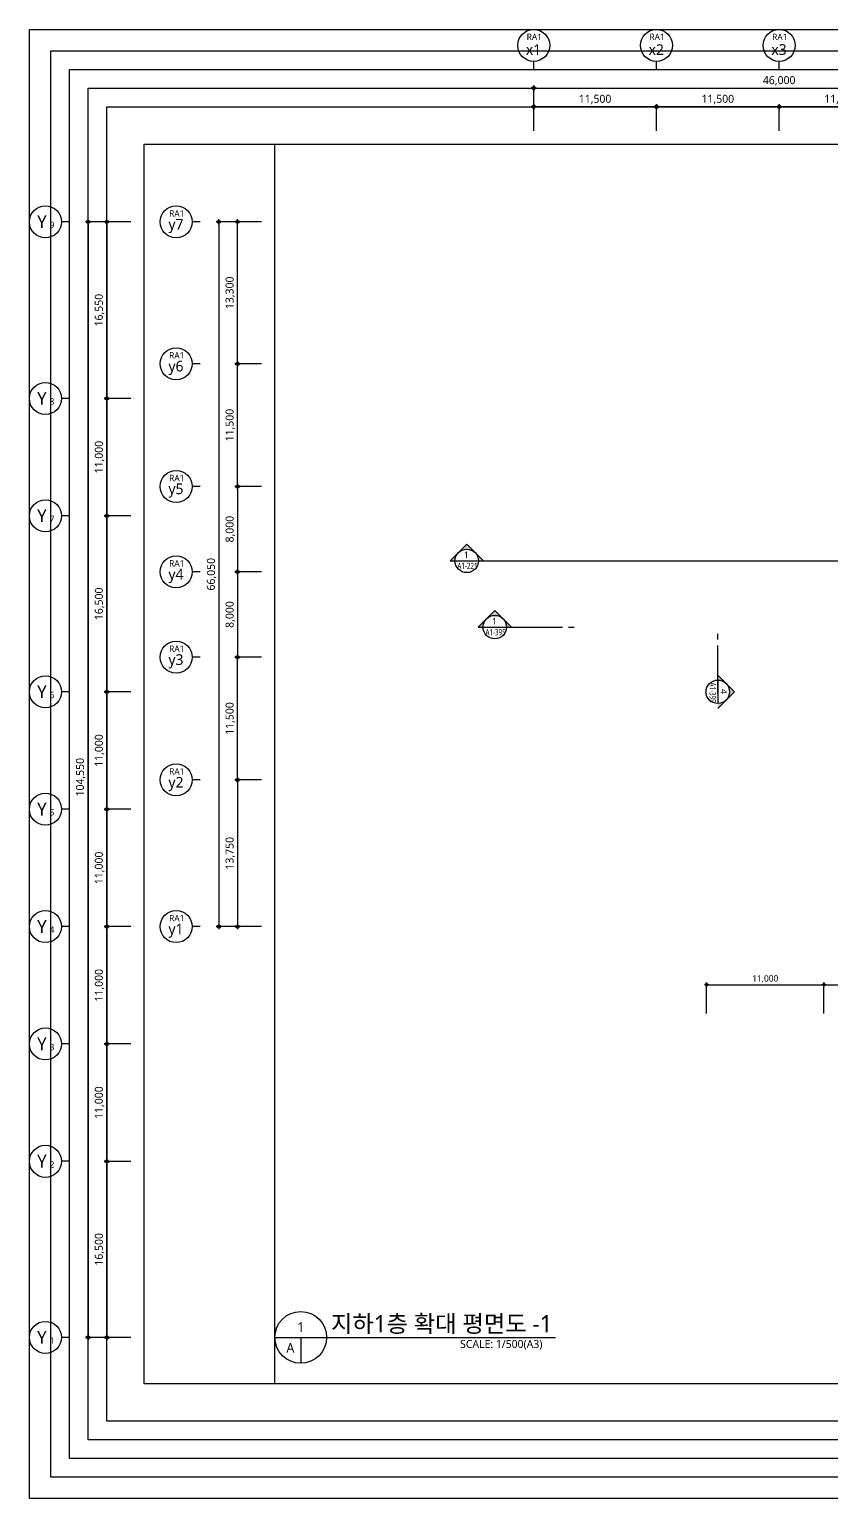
# Model space of a CAD drawing. Header units: millimetres. Extents: x 45782458 to 46215946, y 191740 to 1509539.
# Drawn here: x 45801022 to 45876185, y 1055740 to 1193440 of the extents above; entities that cross this region are included whole.
import ezdxf
from ezdxf.enums import TextEntityAlignment as Align

# ---------------------------------------------------------------- set-up
doc = ezdxf.new("R2010")
doc.units = ezdxf.units.MM
doc.header["$LTSCALE"] = 1000
doc.header["$MEASUREMENT"] = 0
doc.header["$PDSIZE"] = -10
doc.layers.get('0').update_dxf_attribs({"linetype": 'CONTINUOUS'})
doc.layers.get('Defpoints').update_dxf_attribs({"color": 171, "linetype": 'CONTINUOUS'})
for name, color, linetype in [('DIM', 7, 'CONTINUOUS'), ('NDIM', 7, 'CONTINUOUS'), ('SYM', 7, 'CONTINUOUS'), ('SYM(AXIS)', 7, 'CONTINUOUS'), ('TEXT', 3, 'CONTINUOUS'), ('TEXT(AXIS)', 2, 'CONTINUOUS'), ('TEXT(노트)', 7, 'CONTINUOUS')]:
    doc.layers.add(name, color=color, linetype=linetype)
doc.styles.add('TE', font='malgun_0.ttf')
doc.styles.add('나눔바른고딕', font='NanumBarunGothic.ttf')
doc.dimstyles.new('BA', dxfattribs={"dimscale": 500, "dimtxt": 3, "dimasz": 1, "dimexe": 1, "dimexo": 5, "dimgap": 0.9, "dimtad": 1, "dimdec": 0, "dimdsep": 46, "dimlunit": 6, "dimtxsty": 'TE', "dimblk": 'DDD', "dimcen": 2.5, "dimclrd": 256, "dimclre": 256, "dimclrt": 3, "dimazin": 2, "dimtfac": 1, "dimtdec": 0, "dimtix": 1, "dimtmove": 2, "dimatfit": 3, "dimldrblk": 'DDD', "dimfxl": 1, "dimtolj": 1, "dimtzin": 0, "dimarcsym": 2})

# ---------------------------------------------------------------- blocks, each defined once
blk = doc.blocks.new('A$C2F20087E')
at = {"layer": 'SYM(AXIS)'}
blk.add_line((600, 0), (600, 300), dxfattribs=at)
blk.add_circle((600, 900), 600, dxfattribs=at)
blk = doc.blocks.new('DDD')
at = {"layer": 'DIM', "color": 0}
for p, q in [((-1, 0), (1, 0)), ((0, -1), (0, 1))]:
    blk.add_line(p, q, dxfattribs=at)
for radius in [0.6, 0.3]:
    blk.add_circle((0, 0), radius, dxfattribs=at)
blk = doc.blocks.new('*D75')
at = {"layer": 'Defpoints', "color": 0, "ltscale": 0.4, "transparency": 16777216}
for p in [(45811772, 1087351), (45808272, 1070851), (45811772, 1070851)]:
    blk.add_point(p, dxfattribs=at)
at = {"layer": 'NDIM', "lineweight": -2, "ltscale": 0.4, "transparency": 16777216}
for p, q in [((45810522, 1087351), (45808022, 1087351)), ((45808272, 1087101), (45808272, 1071101)), ((45810522, 1070851), (45808022, 1070851))]:
    blk.add_line(p, q, dxfattribs=at)
at = {"layer": 'NDIM', "lineweight": -2, "ltscale": 0.4, "transparency": 16777216, "xscale": 250, "yscale": 250, "zscale": 250}
for p, rotation in [((45808272, 1087351), 90), ((45808272, 1070851), 270)]:
    blk.add_blockref('DDD', p, dxfattribs=dict(at, rotation=rotation))
at = {"layer": 'NDIM', "color": 3, "ltscale": 0.4, "transparency": 16777216, "insert": (45807595, 1079101), "char_height": 750, "attachment_point": 5, "rotation": 90, "style": 'TE'}
blk.add_mtext('\\A1;16,500', dxfattribs=at)
blk = doc.blocks.new('*D76')
at = {"layer": 'Defpoints', "color": 0, "ltscale": 0.4, "transparency": 16777216}
for p in [(45811772, 1098351), (45808272, 1087351), (45811772, 1087351)]:
    blk.add_point(p, dxfattribs=at)
at = {"layer": 'NDIM', "lineweight": -2, "ltscale": 0.4, "transparency": 16777216}
for p, q in [((45810522, 1098351), (45808022, 1098351)), ((45808272, 1098101), (45808272, 1087601)), ((45810522, 1087351), (45808022, 1087351))]:
    blk.add_line(p, q, dxfattribs=at)
at = {"layer": 'NDIM', "lineweight": -2, "ltscale": 0.4, "transparency": 16777216, "xscale": 250, "yscale": 250, "zscale": 250}
for p, rotation in [((45808272, 1098351), 90), ((45808272, 1087351), 270)]:
    blk.add_blockref('DDD', p, dxfattribs=dict(at, rotation=rotation))
at = {"layer": 'NDIM', "color": 3, "ltscale": 0.4, "transparency": 16777216, "insert": (45807595, 1092851), "char_height": 750, "attachment_point": 5, "rotation": 90, "style": 'TE'}
blk.add_mtext('\\A1;11,000', dxfattribs=at)
blk = doc.blocks.new('*D77')
at = {"layer": 'Defpoints', "color": 0, "ltscale": 0.4, "transparency": 16777216}
for p in [(45811772, 1109351), (45808272, 1098351), (45811772, 1098351)]:
    blk.add_point(p, dxfattribs=at)
at = {"layer": 'NDIM', "lineweight": -2, "ltscale": 0.4, "transparency": 16777216}
for p, q in [((45810522, 1109351), (45808022, 1109351)), ((45808272, 1109101), (45808272, 1098601)), ((45810522, 1098351), (45808022, 1098351))]:
    blk.add_line(p, q, dxfattribs=at)
at = {"layer": 'NDIM', "lineweight": -2, "ltscale": 0.4, "transparency": 16777216, "xscale": 250, "yscale": 250, "zscale": 250}
for p, rotation in [((45808272, 1109351), 90), ((45808272, 1098351), 270)]:
    blk.add_blockref('DDD', p, dxfattribs=dict(at, rotation=rotation))
at = {"layer": 'NDIM', "color": 3, "ltscale": 0.4, "transparency": 16777216, "insert": (45807595, 1103851), "char_height": 750, "attachment_point": 5, "rotation": 90, "style": 'TE'}
blk.add_mtext('\\A1;11,000', dxfattribs=at)
blk = doc.blocks.new('*D78')
at = {"layer": 'Defpoints', "color": 0, "ltscale": 0.4, "transparency": 16777216}
for p in [(45811772, 1120351), (45808272, 1109351), (45811772, 1109351)]:
    blk.add_point(p, dxfattribs=at)
at = {"layer": 'NDIM', "lineweight": -2, "ltscale": 0.4, "transparency": 16777216}
for p, q in [((45810522, 1120351), (45808022, 1120351)), ((45808272, 1120101), (45808272, 1109601)), ((45810522, 1109351), (45808022, 1109351))]:
    blk.add_line(p, q, dxfattribs=at)
at = {"layer": 'NDIM', "lineweight": -2, "ltscale": 0.4, "transparency": 16777216, "xscale": 250, "yscale": 250, "zscale": 250}
for p, rotation in [((45808272, 1120351), 90), ((45808272, 1109351), 270)]:
    blk.add_blockref('DDD', p, dxfattribs=dict(at, rotation=rotation))
at = {"layer": 'NDIM', "color": 3, "ltscale": 0.4, "transparency": 16777216, "insert": (45807595, 1114851), "char_height": 750, "attachment_point": 5, "rotation": 90, "style": 'TE'}
blk.add_mtext('\\A1;11,000', dxfattribs=at)
blk = doc.blocks.new('*D79')
at = {"layer": 'Defpoints', "color": 0, "ltscale": 0.4, "transparency": 16777216}
for p in [(45811772, 1131351), (45808272, 1120351), (45811772, 1120351)]:
    blk.add_point(p, dxfattribs=at)
at = {"layer": 'NDIM', "lineweight": -2, "ltscale": 0.4, "transparency": 16777216}
for p, q in [((45810522, 1131351), (45808022, 1131351)), ((45808272, 1131101), (45808272, 1120601)), ((45810522, 1120351), (45808022, 1120351))]:
    blk.add_line(p, q, dxfattribs=at)
at = {"layer": 'NDIM', "lineweight": -2, "ltscale": 0.4, "transparency": 16777216, "xscale": 250, "yscale": 250, "zscale": 250}
for p, rotation in [((45808272, 1131351), 90), ((45808272, 1120351), 270)]:
    blk.add_blockref('DDD', p, dxfattribs=dict(at, rotation=rotation))
at = {"layer": 'NDIM', "color": 3, "ltscale": 0.4, "transparency": 16777216, "insert": (45807595, 1125851), "char_height": 750, "attachment_point": 5, "rotation": 90, "style": 'TE'}
blk.add_mtext('\\A1;11,000', dxfattribs=at)
blk = doc.blocks.new('*D80')
at = {"layer": 'Defpoints', "color": 0, "ltscale": 0.4, "transparency": 16777216}
for p in [(45811772, 1147851), (45808272, 1131351), (45811772, 1131351)]:
    blk.add_point(p, dxfattribs=at)
at = {"layer": 'NDIM', "lineweight": -2, "ltscale": 0.4, "transparency": 16777216}
for p, q in [((45810522, 1147851), (45808022, 1147851)), ((45808272, 1147601), (45808272, 1131601)), ((45810522, 1131351), (45808022, 1131351))]:
    blk.add_line(p, q, dxfattribs=at)
at = {"layer": 'NDIM', "lineweight": -2, "ltscale": 0.4, "transparency": 16777216, "xscale": 250, "yscale": 250, "zscale": 250}
for p, rotation in [((45808272, 1147851), 90), ((45808272, 1131351), 270)]:
    blk.add_blockref('DDD', p, dxfattribs=dict(at, rotation=rotation))
at = {"layer": 'NDIM', "color": 3, "ltscale": 0.4, "transparency": 16777216, "insert": (45807595, 1139601), "char_height": 750, "attachment_point": 5, "rotation": 90, "style": 'TE'}
blk.add_mtext('\\A1;16,500', dxfattribs=at)
blk = doc.blocks.new('*D81')
at = {"layer": 'Defpoints', "color": 0, "ltscale": 0.4, "transparency": 16777216}
for p in [(45811772, 1158851), (45808272, 1147851), (45811772, 1147851)]:
    blk.add_point(p, dxfattribs=at)
at = {"layer": 'NDIM', "lineweight": -2, "ltscale": 0.4, "transparency": 16777216}
for p, q in [((45810522, 1158851), (45808022, 1158851)), ((45808272, 1158601), (45808272, 1148101)), ((45810522, 1147851), (45808022, 1147851))]:
    blk.add_line(p, q, dxfattribs=at)
at = {"layer": 'NDIM', "lineweight": -2, "ltscale": 0.4, "transparency": 16777216, "xscale": 250, "yscale": 250, "zscale": 250}
for p, rotation in [((45808272, 1158851), 90), ((45808272, 1147851), 270)]:
    blk.add_blockref('DDD', p, dxfattribs=dict(at, rotation=rotation))
at = {"layer": 'NDIM', "color": 3, "ltscale": 0.4, "transparency": 16777216, "insert": (45807595, 1153351), "char_height": 750, "attachment_point": 5, "rotation": 90, "style": 'TE'}
blk.add_mtext('\\A1;11,000', dxfattribs=at)
blk = doc.blocks.new('*D82')
at = {"layer": 'Defpoints', "color": 0, "ltscale": 0.4, "transparency": 16777216}
for p in [(45811772, 1175401), (45808272, 1158851), (45811772, 1158851)]:
    blk.add_point(p, dxfattribs=at)
at = {"layer": 'NDIM', "lineweight": -2, "ltscale": 0.4, "transparency": 16777216}
for p, q in [((45810522, 1175401), (45808022, 1175401)), ((45808272, 1175151), (45808272, 1159101)), ((45810522, 1158851), (45808022, 1158851))]:
    blk.add_line(p, q, dxfattribs=at)
at = {"layer": 'NDIM', "lineweight": -2, "ltscale": 0.4, "transparency": 16777216, "xscale": 250, "yscale": 250, "zscale": 250}
for p, rotation in [((45808272, 1175401), 90), ((45808272, 1158851), 270)]:
    blk.add_blockref('DDD', p, dxfattribs=dict(at, rotation=rotation))
at = {"layer": 'NDIM', "color": 3, "ltscale": 0.4, "transparency": 16777216, "insert": (45807595, 1167126), "char_height": 750, "attachment_point": 5, "rotation": 90, "style": 'TE'}
blk.add_mtext('\\A1;16,550', dxfattribs=at)
blk = doc.blocks.new('*D83')
at = {"layer": 'Defpoints', "color": 0, "ltscale": 0.4, "transparency": 16777216}
for p in [(45811772, 1175401), (45806522, 1070851), (45811772, 1070851)]:
    blk.add_point(p, dxfattribs=at)
at = {"layer": 'NDIM', "lineweight": -2, "ltscale": 0.4, "transparency": 16777216}
for p, q in [((45810522, 1175401), (45806272, 1175401)), ((45806522, 1175151), (45806522, 1071101)), ((45810522, 1070851), (45806272, 1070851))]:
    blk.add_line(p, q, dxfattribs=at)
at = {"layer": 'NDIM', "lineweight": -2, "ltscale": 0.4, "transparency": 16777216, "xscale": 250, "yscale": 250, "zscale": 250}
for p, rotation in [((45806522, 1175401), 90), ((45806522, 1070851), 270)]:
    blk.add_blockref('DDD', p, dxfattribs=dict(at, rotation=rotation))
at = {"layer": 'NDIM', "color": 3, "ltscale": 0.4, "transparency": 16777216, "insert": (45805828, 1123351), "char_height": 750, "attachment_point": 5, "rotation": 90, "style": 'TE'}
blk.add_mtext('\\A1;104,550', dxfattribs=at)
blk = doc.blocks.new('*D84')
at = {"layer": 'Defpoints', "color": 0, "ltscale": 0.4, "transparency": 16777216}
for p in [(45824022, 1150601), (45820522, 1142601), (45824022, 1142601)]:
    blk.add_point(p, dxfattribs=at)
at = {"layer": 'NDIM', "lineweight": -2, "ltscale": 0.4, "transparency": 16777216}
for p, q in [((45822772, 1150601), (45820272, 1150601)), ((45820522, 1150351), (45820522, 1142851)), ((45822772, 1142601), (45820272, 1142601))]:
    blk.add_line(p, q, dxfattribs=at)
at = {"layer": 'NDIM', "lineweight": -2, "ltscale": 0.4, "transparency": 16777216, "xscale": 250, "yscale": 250, "zscale": 250}
for p, rotation in [((45820522, 1150601), 90), ((45820522, 1142601), 270)]:
    blk.add_blockref('DDD', p, dxfattribs=dict(at, rotation=rotation))
at = {"layer": 'NDIM', "color": 3, "ltscale": 0.4, "transparency": 16777216, "insert": (45819847, 1146601), "char_height": 750, "attachment_point": 5, "rotation": 90, "style": 'TE'}
blk.add_mtext('\\A1;8,000', dxfattribs=at)
blk = doc.blocks.new('*D85')
at = {"layer": 'Defpoints', "color": 0, "ltscale": 0.4, "transparency": 16777216}
for p in [(45824022, 1142601), (45820522, 1134601), (45824022, 1134601)]:
    blk.add_point(p, dxfattribs=at)
at = {"layer": 'NDIM', "lineweight": -2, "ltscale": 0.4, "transparency": 16777216}
for p, q in [((45822772, 1142601), (45820272, 1142601)), ((45820522, 1142351), (45820522, 1134851)), ((45822772, 1134601), (45820272, 1134601))]:
    blk.add_line(p, q, dxfattribs=at)
at = {"layer": 'NDIM', "lineweight": -2, "ltscale": 0.4, "transparency": 16777216, "xscale": 250, "yscale": 250, "zscale": 250}
for p, rotation in [((45820522, 1142601), 90), ((45820522, 1134601), 270)]:
    blk.add_blockref('DDD', p, dxfattribs=dict(at, rotation=rotation))
at = {"layer": 'NDIM', "color": 3, "ltscale": 0.4, "transparency": 16777216, "insert": (45819847, 1138601), "char_height": 750, "attachment_point": 5, "rotation": 90, "style": 'TE'}
blk.add_mtext('\\A1;8,000', dxfattribs=at)
blk = doc.blocks.new('*D86')
at = {"layer": 'Defpoints', "color": 0, "ltscale": 0.4, "transparency": 16777216}
for p in [(45820522, 1162101), (45824022, 1162101), (45824022, 1150601)]:
    blk.add_point(p, dxfattribs=at)
at = {"layer": 'NDIM', "lineweight": -2, "ltscale": 0.4, "transparency": 16777216}
for p, q in [((45822772, 1162101), (45820272, 1162101)), ((45820522, 1150851), (45820522, 1161851)), ((45822772, 1150601), (45820272, 1150601))]:
    blk.add_line(p, q, dxfattribs=at)
at = {"layer": 'NDIM', "lineweight": -2, "ltscale": 0.4, "transparency": 16777216, "xscale": 250, "yscale": 250, "zscale": 250}
for p, rotation in [((45820522, 1162101), 90), ((45820522, 1150601), 270)]:
    blk.add_blockref('DDD', p, dxfattribs=dict(at, rotation=rotation))
at = {"layer": 'NDIM', "color": 3, "ltscale": 0.4, "transparency": 16777216, "insert": (45819845, 1156351), "char_height": 750, "attachment_point": 5, "rotation": 90, "style": 'TE'}
blk.add_mtext('\\A1;11,500', dxfattribs=at)
blk = doc.blocks.new('*D87')
at = {"layer": 'Defpoints', "color": 0, "ltscale": 0.4, "transparency": 16777216}
for p in [(45820522, 1175401), (45824022, 1175401), (45824022, 1162101)]:
    blk.add_point(p, dxfattribs=at)
at = {"layer": 'NDIM', "lineweight": -2, "ltscale": 0.4, "transparency": 16777216}
for p, q in [((45822772, 1175401), (45820272, 1175401)), ((45820522, 1162351), (45820522, 1175151)), ((45822772, 1162101), (45820272, 1162101))]:
    blk.add_line(p, q, dxfattribs=at)
at = {"layer": 'NDIM', "lineweight": -2, "ltscale": 0.4, "transparency": 16777216, "xscale": 250, "yscale": 250, "zscale": 250}
for p, rotation in [((45820522, 1175401), 90), ((45820522, 1162101), 270)]:
    blk.add_blockref('DDD', p, dxfattribs=dict(at, rotation=rotation))
at = {"layer": 'NDIM', "color": 3, "ltscale": 0.4, "transparency": 16777216, "insert": (45819845, 1168751), "char_height": 750, "attachment_point": 5, "rotation": 90, "style": 'TE'}
blk.add_mtext('\\A1;13,300', dxfattribs=at)
blk = doc.blocks.new('*D88')
at = {"layer": 'Defpoints', "color": 0, "ltscale": 0.4, "transparency": 16777216}
for p in [(45820522, 1134601), (45824022, 1134601), (45824022, 1123101)]:
    blk.add_point(p, dxfattribs=at)
at = {"layer": 'NDIM', "lineweight": -2, "ltscale": 0.4, "transparency": 16777216}
for p, q in [((45822772, 1134601), (45820272, 1134601)), ((45820522, 1123351), (45820522, 1134351)), ((45822772, 1123101), (45820272, 1123101))]:
    blk.add_line(p, q, dxfattribs=at)
at = {"layer": 'NDIM', "lineweight": -2, "ltscale": 0.4, "transparency": 16777216, "xscale": 250, "yscale": 250, "zscale": 250}
for p, rotation in [((45820522, 1134601), 90), ((45820522, 1123101), 270)]:
    blk.add_blockref('DDD', p, dxfattribs=dict(at, rotation=rotation))
at = {"layer": 'NDIM', "color": 3, "ltscale": 0.4, "transparency": 16777216, "insert": (45819845, 1128851), "char_height": 750, "attachment_point": 5, "rotation": 90, "style": 'TE'}
blk.add_mtext('\\A1;11,500', dxfattribs=at)
blk = doc.blocks.new('*D89')
at = {"layer": 'Defpoints', "color": 0, "ltscale": 0.4, "transparency": 16777216}
for p in [(45824022, 1123101), (45820522, 1109351), (45824022, 1109351)]:
    blk.add_point(p, dxfattribs=at)
at = {"layer": 'NDIM', "lineweight": -2, "ltscale": 0.4, "transparency": 16777216}
for p, q in [((45822772, 1123101), (45820272, 1123101)), ((45820522, 1122851), (45820522, 1109601)), ((45822772, 1109351), (45820272, 1109351))]:
    blk.add_line(p, q, dxfattribs=at)
at = {"layer": 'NDIM', "lineweight": -2, "ltscale": 0.4, "transparency": 16777216, "xscale": 250, "yscale": 250, "zscale": 250}
for p, rotation in [((45820522, 1123101), 90), ((45820522, 1109351), 270)]:
    blk.add_blockref('DDD', p, dxfattribs=dict(at, rotation=rotation))
at = {"layer": 'NDIM', "color": 3, "ltscale": 0.4, "transparency": 16777216, "insert": (45819845, 1116226), "char_height": 750, "attachment_point": 5, "rotation": 90, "style": 'TE'}
blk.add_mtext('\\A1;13,750', dxfattribs=at)
blk = doc.blocks.new('*D90')
at = {"layer": 'Defpoints', "color": 0, "ltscale": 0.4, "transparency": 16777216}
for p in [(45824022, 1175401), (45818772, 1109351), (45824022, 1109351)]:
    blk.add_point(p, dxfattribs=at)
at = {"layer": 'NDIM', "lineweight": -2, "ltscale": 0.4, "transparency": 16777216}
for p, q in [((45822772, 1175401), (45818522, 1175401)), ((45818772, 1175151), (45818772, 1109601)), ((45822772, 1109351), (45818522, 1109351))]:
    blk.add_line(p, q, dxfattribs=at)
at = {"layer": 'NDIM', "lineweight": -2, "ltscale": 0.4, "transparency": 16777216, "xscale": 250, "yscale": 250, "zscale": 250}
for p, rotation in [((45818772, 1175401), 90), ((45818772, 1109351), 270)]:
    blk.add_blockref('DDD', p, dxfattribs=dict(at, rotation=rotation))
at = {"layer": 'NDIM', "color": 3, "ltscale": 0.4, "transparency": 16777216, "insert": (45818097, 1142376), "char_height": 750, "attachment_point": 5, "rotation": 90, "style": 'TE'}
blk.add_mtext('\\A1;66,050', dxfattribs=at)
blk = doc.blocks.new('*D200')
at = {"layer": 'Defpoints', "color": 0, "ltscale": 0.4, "transparency": 16777216}
for p in [(45871272, 1186190), (45871272, 1182690), (45882772, 1182690)]:
    blk.add_point(p, dxfattribs=at)
at = {"layer": 'NDIM', "lineweight": -2, "ltscale": 0.4, "transparency": 16777216}
for p, q in [((45871272, 1183940), (45871272, 1186440)), ((45882522, 1186190), (45871522, 1186190)), ((45882772, 1183940), (45882772, 1186440))]:
    blk.add_line(p, q, dxfattribs=at)
at = {"layer": 'NDIM', "lineweight": -2, "ltscale": 0.4, "transparency": 16777216, "xscale": 250, "yscale": 250, "zscale": 250, "rotation": 180}
blk.add_blockref('DDD', (45871272, 1186190), dxfattribs=at)
at = {"layer": 'NDIM', "lineweight": -2, "ltscale": 0.4, "transparency": 16777216, "xscale": 250, "yscale": 250, "zscale": 250}
blk.add_blockref('DDD', (45882772, 1186190), dxfattribs=at)
at = {"layer": 'NDIM', "color": 3, "ltscale": 0.4, "transparency": 16777216, "insert": (45877022, 1186868), "char_height": 750, "attachment_point": 5, "style": 'TE'}
blk.add_mtext('\\A1;11,500', dxfattribs=at)
blk = doc.blocks.new('*D201')
at = {"layer": 'Defpoints', "color": 0, "ltscale": 0.4, "transparency": 16777216}
for p in [(45859772, 1186190), (45859772, 1182690), (45871272, 1182690)]:
    blk.add_point(p, dxfattribs=at)
at = {"layer": 'NDIM', "lineweight": -2, "ltscale": 0.4, "transparency": 16777216}
for p, q in [((45859772, 1183940), (45859772, 1186440)), ((45871022, 1186190), (45860022, 1186190)), ((45871272, 1183940), (45871272, 1186440))]:
    blk.add_line(p, q, dxfattribs=at)
at = {"layer": 'NDIM', "lineweight": -2, "ltscale": 0.4, "transparency": 16777216, "xscale": 250, "yscale": 250, "zscale": 250, "rotation": 180}
blk.add_blockref('DDD', (45859772, 1186190), dxfattribs=at)
at = {"layer": 'NDIM', "lineweight": -2, "ltscale": 0.4, "transparency": 16777216, "xscale": 250, "yscale": 250, "zscale": 250}
blk.add_blockref('DDD', (45871272, 1186190), dxfattribs=at)
at = {"layer": 'NDIM', "color": 3, "ltscale": 0.4, "transparency": 16777216, "insert": (45865522, 1186868), "char_height": 750, "attachment_point": 5, "style": 'TE'}
blk.add_mtext('\\A1;11,500', dxfattribs=at)
blk = doc.blocks.new('*D202')
at = {"layer": 'Defpoints', "color": 0, "ltscale": 0.4, "transparency": 16777216}
for p in [(45848272, 1186190), (45848272, 1182690), (45859772, 1182690)]:
    blk.add_point(p, dxfattribs=at)
at = {"layer": 'NDIM', "lineweight": -2, "ltscale": 0.4, "transparency": 16777216}
for p, q in [((45848272, 1183940), (45848272, 1186440)), ((45859522, 1186190), (45848522, 1186190)), ((45859772, 1183940), (45859772, 1186440))]:
    blk.add_line(p, q, dxfattribs=at)
at = {"layer": 'NDIM', "lineweight": -2, "ltscale": 0.4, "transparency": 16777216, "xscale": 250, "yscale": 250, "zscale": 250, "rotation": 180}
blk.add_blockref('DDD', (45848272, 1186190), dxfattribs=at)
at = {"layer": 'NDIM', "lineweight": -2, "ltscale": 0.4, "transparency": 16777216, "xscale": 250, "yscale": 250, "zscale": 250}
blk.add_blockref('DDD', (45859772, 1186190), dxfattribs=at)
at = {"layer": 'NDIM', "color": 3, "ltscale": 0.4, "transparency": 16777216, "insert": (45854022, 1186868), "char_height": 750, "attachment_point": 5, "style": 'TE'}
blk.add_mtext('\\A1;11,500', dxfattribs=at)
blk = doc.blocks.new('*D203')
at = {"layer": 'Defpoints', "color": 0, "ltscale": 0.4, "transparency": 16777216}
for p in [(45894272, 1187940), (45848272, 1182690), (45894272, 1182690)]:
    blk.add_point(p, dxfattribs=at)
at = {"layer": 'NDIM', "lineweight": -2, "ltscale": 0.4, "transparency": 16777216}
for p, q in [((45848272, 1183940), (45848272, 1188190)), ((45848522, 1187940), (45894022, 1187940)), ((45894272, 1183940), (45894272, 1188190))]:
    blk.add_line(p, q, dxfattribs=at)
at = {"layer": 'NDIM', "lineweight": -2, "ltscale": 0.4, "transparency": 16777216, "xscale": 250, "yscale": 250, "zscale": 250, "rotation": 180}
blk.add_blockref('DDD', (45848272, 1187940), dxfattribs=at)
at = {"layer": 'NDIM', "lineweight": -2, "ltscale": 0.4, "transparency": 16777216, "xscale": 250, "yscale": 250, "zscale": 250}
blk.add_blockref('DDD', (45894272, 1187940), dxfattribs=at)
at = {"layer": 'NDIM', "color": 3, "ltscale": 0.4, "transparency": 16777216, "insert": (45871272, 1188616), "char_height": 750, "attachment_point": 5, "style": 'TE'}
blk.add_mtext('\\A1;46,000', dxfattribs=at)
blk = doc.blocks.new('*D649')
at = {"layer": 'Defpoints', "color": 0, "ltscale": 0.4, "transparency": 16777216}
for p in [(45886472, 1103901), (45875472, 1100901), (45886472, 1100901)]:
    blk.add_point(p, dxfattribs=at)
at = {"layer": 'NDIM', "lineweight": -2, "ltscale": 0.4, "transparency": 16777216}
for p, q in [((45875472, 1101201), (45875472, 1104101)), ((45875672, 1103901), (45886272, 1103901)), ((45886472, 1101201), (45886472, 1104101))]:
    blk.add_line(p, q, dxfattribs=at)
at = {"layer": 'NDIM', "lineweight": -2, "ltscale": 0.4, "transparency": 16777216, "xscale": 200, "yscale": 200, "zscale": 200, "rotation": 180}
blk.add_blockref('DDD', (45875472, 1103901), dxfattribs=at)
at = {"layer": 'NDIM', "lineweight": -2, "ltscale": 0.4, "transparency": 16777216, "xscale": 200, "yscale": 200, "zscale": 200}
blk.add_blockref('DDD', (45886472, 1103901), dxfattribs=at)
at = {"layer": 'NDIM', "color": 3, "ltscale": 0.4, "transparency": 16777216, "insert": (45880972, 1104443), "char_height": 600, "attachment_point": 5, "style": 'TE'}
blk.add_mtext('\\A1;11,000', dxfattribs=at)
blk = doc.blocks.new('*D650')
at = {"layer": 'Defpoints', "color": 0, "ltscale": 0.4, "transparency": 16777216}
for p in [(45875472, 1103901), (45864472, 1100901), (45875472, 1100901)]:
    blk.add_point(p, dxfattribs=at)
at = {"layer": 'NDIM', "lineweight": -2, "ltscale": 0.4, "transparency": 16777216}
for p, q in [((45864472, 1101201), (45864472, 1104101)), ((45864672, 1103901), (45875272, 1103901)), ((45875472, 1101201), (45875472, 1104101))]:
    blk.add_line(p, q, dxfattribs=at)
at = {"layer": 'NDIM', "lineweight": -2, "ltscale": 0.4, "transparency": 16777216, "xscale": 200, "yscale": 200, "zscale": 200, "rotation": 180}
blk.add_blockref('DDD', (45864472, 1103901), dxfattribs=at)
at = {"layer": 'NDIM', "lineweight": -2, "ltscale": 0.4, "transparency": 16777216, "xscale": 200, "yscale": 200, "zscale": 200}
blk.add_blockref('DDD', (45875472, 1103901), dxfattribs=at)
at = {"layer": 'NDIM', "color": 3, "ltscale": 0.4, "transparency": 16777216, "insert": (45869972, 1104443), "char_height": 600, "attachment_point": 5, "style": 'TE'}
blk.add_mtext('\\A1;11,000', dxfattribs=at)

msp = doc.modelspace()

# ---------------------------------------------------------------- hatches: boundary and pattern name
at = {"layer": 'SYM'}
h = msp.add_hatch(color=256, dxfattribs=at)
h.paths.add_polyline_path([(45841998.8, 1145182), (45841221, 1144404.2, -0.41421356), (45842776.6, 1144404.2)])
h.paths.add_polyline_path([(45841221, 1144404.2), (45840443.1, 1143626.3), (45840898.8, 1143626.3, -0.19891237)])
h.paths.add_polyline_path([(45842776.6, 1144404.2, -0.19891237), (45843098.8, 1143626.3), (45843554.4, 1143626.3)])
h = msp.add_hatch(color=256, dxfattribs=at)
h.paths.add_polyline_path([(45844630.7, 1138972.1), (45843852.9, 1138194.3, -0.41421356), (45845408.5, 1138194.3)])
h.paths.add_polyline_path([(45843852.9, 1138194.3), (45843075, 1137416.5), (45843530.7, 1137416.5, -0.19891237)])
h.paths.add_polyline_path([(45845408.5, 1138194.3, -0.19891237), (45845730.7, 1137416.5), (45846186.3, 1137416.5)])
h = msp.add_hatch(color=256, dxfattribs=at)
h.paths.add_polyline_path([(45867077.9, 1131354.1), (45866300.1, 1132131.9, -0.41421356), (45866300.1, 1130576.3)])
h.paths.add_polyline_path([(45866300.1, 1132131.9), (45865522.3, 1132909.8), (45865522.3, 1132454.1, -0.19891237)])
h.paths.add_polyline_path([(45866300.1, 1130576.3, -0.19891237), (45865522.3, 1130254.1), (45865522.3, 1129798.5)])

# ---------------------------------------------------------------- linework, layer by layer
for p, q in [((45840898.8, 1143626.3), (45843098.8, 1143626.3)), ((45843530.7, 1137416.5), (45845730.7, 1137416.5)), ((45865522.3, 1132454.1), (45865522.3, 1130254.1))]:
    msp.add_line(p, q)
at = {"layer": 'Defpoints'}
msp.add_line((45853593.1, 1143626.3), (45966972.3, 1143626.3), dxfattribs=at)
for points in [[(45977722.3, 1055740.2), (45801022.3, 1055740.2), (45801022.3, 1193440.2), (45977722.3, 1193440.2)], [(45975722.3, 1057740.2), (45803022.3, 1057740.2), (45803022.3, 1191440.2), (45975722.3, 1191440.2)], [(45973972.3, 1059490.2), (45804772.3, 1059490.2), (45804772.3, 1189690.2), (45973972.3, 1189690.2)], [(45972222.3, 1061240.2), (45806522.3, 1061240.2), (45806522.3, 1187940.2), (45972222.3, 1187940.2)], [(45970472.3, 1062990.2), (45808272.3, 1062990.2), (45808272.3, 1186190.2), (45970472.3, 1186190.2)], [(45966972.3, 1066490.2), (45811772.3, 1066490.2), (45811772.3, 1182690.2), (45966972.3, 1182690.2)], [(45966972.3, 1066490.2), (45824022.3, 1066490.2), (45824022.3, 1182690.2), (45966972.3, 1182690.2)]]:
    msp.add_lwpolyline(points, close=True, dxfattribs=at)
at = {"layer": 'SYM'}
for p, q in [((45840443.1, 1143626.3), (45841998.8, 1145182)), ((45843554.4, 1143626.3), (45841998.8, 1145182)), ((45840443.1, 1143626.3), (45840898.8, 1143626.3)), ((45843098.8, 1143626.3), (45853593.1, 1143626.3)), ((45854143.1, 1143626.3), (45854693.1, 1143626.3)), ((45843075, 1137416.5), (45844630.7, 1138972.1)), ((45846186.3, 1137416.5), (45844630.7, 1138972.1)), ((45843075, 1137416.5), (45843530.7, 1137416.5)), ((45845730.7, 1137416.5), (45850977.9, 1137416.5)), ((45851527.9, 1137416.5), (45852077.9, 1137416.5)), ((45865522.3, 1136248.9), (45865522.3, 1136798.9)), ((45865522.3, 1131152), (45865522.3, 1135698.9)), ((45865522.3, 1132907), (45867077.9, 1131351.3)), ((45865522.3, 1132019.6), (45865522.3, 1131108.3)), ((45865522.3, 1129798.5), (45867077.9, 1131354.1)), ((45824022.3, 1070851.3), (45850300.3, 1070851.3)), ((45826446.6, 1070851.3), (45826446.6, 1068427.1))]:
    msp.add_line(p, q, dxfattribs=at)
for centre, radius in [((45841998.8, 1143626.3), 1100), ((45844630.7, 1137416.5), 1100), ((45865522.3, 1131354.1), 1100), ((45826446.6, 1070851.3), 2424.2)]:
    msp.add_circle(centre, radius, dxfattribs=at)

# ---------------------------------------------------------------- block references
at = {"xscale": 2.500000000000013, "yscale": 2.500000000000013, "zscale": 2.500000000000013}
for p in [(45846772.3, 1189690.2), (45858272.3, 1189690.2), (45869772.3, 1189690.2)]:
    msp.add_blockref('A$C2F20087E', p, dxfattribs=at)
at = {"rotation": 90}
for p, xscale, yscale, zscale in [((45804772.3, 1173901.3), 2.500000000000049, 2.500000000000049, 2.500000000000049), ((45817022.3, 1173901.3), 2.500000000000022, 2.500000000000022, 2.500000000000022), ((45817022.3, 1160601.3), 2.500000000000022, 2.500000000000022, 2.500000000000022), ((45804772.3, 1157351.3), 2.500000000000049, 2.500000000000049, 2.500000000000049), ((45817022.3, 1149101.3), 2.500000000000022, 2.500000000000022, 2.500000000000022), ((45804772.3, 1146351.3), 2.500000000000049, 2.500000000000049, 2.500000000000049), ((45817022.3, 1141101.3), 2.500000000000022, 2.500000000000022, 2.500000000000022), ((45817022.3, 1133101.3), 2.500000000000022, 2.500000000000022, 2.500000000000022), ((45804772.3, 1129851.3), 2.500000000000049, 2.500000000000049, 2.500000000000049), ((45817022.3, 1121601.3), 2.500000000000022, 2.500000000000022, 2.500000000000022), ((45804772.3, 1118851.3), 2.500000000000049, 2.500000000000049, 2.500000000000049), ((45804772.3, 1107851.3), 2.500000000000049, 2.500000000000049, 2.500000000000049), ((45817022.3, 1107851.3), 2.500000000000022, 2.500000000000022, 2.500000000000022), ((45804772.3, 1096851.3), 2.500000000000049, 2.500000000000049, 2.500000000000049), ((45804772.3, 1085851.3), 2.500000000000049, 2.500000000000049, 2.500000000000049), ((45804772.3, 1069351.3), 2.500000000000049, 2.500000000000049, 2.500000000000049)]:
    msp.add_blockref('A$C2F20087E', p, dxfattribs=dict(at, xscale=xscale, yscale=yscale, zscale=zscale))

# ---------------------------------------------------------------- texts
at = {"layer": 'TEXT', "style": '나눔바른고딕'}
msp.add_text('지하1층 확대 평면도 -1', height=1600, dxfattribs=at).set_placement((45829277.1, 1071336.2))
for s, p in [('1', (45826446.6, 1071821)), ('A', (45825476.9, 1069881.7))]:
    msp.add_text(s, height=900, dxfattribs=at).set_placement(p, align=Align.MIDDLE)
msp.add_text('SCALE: 1/500(A3)', height=750, dxfattribs=at).set_placement((45849091.6, 1070608.9), align=Align.TOP_RIGHT)
at = {"layer": 'TEXT(AXIS)', "style": '나눔바른고딕'}
for p in [(45848331.7, 1192734.7), (45859831.7, 1192734.7), (45871331.7, 1192734.7), (45814831.7, 1176195.9), (45814831.7, 1162895.9), (45814831.7, 1151395.9), (45814831.7, 1143395.9), (45814831.7, 1135395.9), (45814831.7, 1123895.9), (45814831.7, 1110145.9)]:
    msp.add_text('RA1', height=600, dxfattribs=at).set_placement(p, align=Align.MIDDLE_CENTER)
for s, height, p in [('x1', 1000, (45848255.6, 1191552.7)), ('x2', 1000, (45859755.6, 1191552.7)), ('x3', 1000, (45871255.6, 1191552.7)), ('Y', 1200, (45802193.2, 1175411.3)), ('9', 600, (45803141.3, 1175111.4)), ('y7', 1000, (45814755.6, 1175013.9)), ('y6', 1000, (45814755.6, 1161713.9)), ('Y', 1200, (45802193.2, 1158861.3)), ('8', 600, (45803141.3, 1158561.4)), ('y5', 1000, (45814755.6, 1150213.9)), ('Y', 1200, (45802193.2, 1147861.3)), ('7', 600, (45803141.3, 1147561.4)), ('y4', 1000, (45814755.6, 1142213.9)), ('y3', 1000, (45814755.6, 1134213.9)), ('Y', 1200, (45802193.2, 1131361.3)), ('6', 600, (45803141.3, 1131061.4)), ('y2', 1000, (45814755.6, 1122713.9)), ('Y', 1200, (45802193.2, 1120361.3)), ('5', 600, (45803141.3, 1120061.4)), ('Y', 1200, (45802193.2, 1109361.3)), ('4', 600, (45803141.3, 1109061.4)), ('y1', 1000, (45814755.6, 1108963.9)), ('Y', 1200, (45802193.2, 1098361.3)), ('3', 600, (45803141.3, 1098061.4)), ('Y', 1200, (45802193.2, 1087361.3)), ('2', 600, (45803141.3, 1087061.4)), ('Y', 1200, (45802193.2, 1070861.3)), ('1', 600, (45803141.3, 1070561.4))]:
    msp.add_text(s, height=height, dxfattribs=at).set_placement(p, align=Align.MIDDLE)
at = {"layer": 'TEXT(노트)', "style": '나눔바른고딕'}
for p in [(45841733.5, 1143883.5), (45844365.4, 1137673.6)]:
    msp.add_text('1', height=600, dxfattribs=at).set_placement(p)
at = {"layer": 'TEXT(노트)', "style": '나눔바른고딕', "width": 0.6}
for s, p in [('A1-221', (45841125.8, 1142853.1)), ('A1-395', (45843757.7, 1136643.2))]:
    msp.add_text(s, height=600, dxfattribs=at).set_placement(p)
msp.add_text('A1-395', height=600, rotation=270, dxfattribs=at).set_placement((45864749.1, 1132227.1))
at = {"layer": 'TEXT(노트)', "style": '나눔바른고딕'}
msp.add_text('4', height=600, rotation=270, dxfattribs=at).set_placement((45865779.5, 1131619.4))

# ---------------------------------------------------------------- dimensions: what is measured, and where the dimension line sits
at = {"layer": 'NDIM', "ltscale": 0.4}
for base, p1, p2, override, picture, middle in [((45894272.3, 1187940.2), (45848272.3, 1182690.2), (45894272.3, 1182690.2), {"dimscale": 250}, '*D203', (45871272.3, 1188615.6)), ((45848272.3, 1186190.2), (45859772.3, 1182690.2), (45848272.3, 1182690.2), {"dimscale": 250}, '*D202', (45854022.3, 1186867.6)), ((45859772.3, 1186190.2), (45871272.3, 1182690.2), (45859772.3, 1182690.2), {"dimscale": 250}, '*D201', (45865522.3, 1186867.6)), ((45871272.3, 1186190.2), (45882772.3, 1182690.2), (45871272.3, 1182690.2), {"dimscale": 250}, '*D200', (45877022.3, 1186867.6)), ((45875472.3, 1103901.3), (45864472.3, 1100901.3), (45875472.3, 1100901.3), {"dimscale": 200, "dimexo": 1.5}, '*D650', (45869972.3, 1104443.3)), ((45886472.3, 1103901.3), (45875472.3, 1100901.3), (45886472.3, 1100901.3), {"dimscale": 200, "dimexo": 1.5}, '*D649', (45880972.3, 1104443.3))]:
    dim = msp.add_linear_dim(base=base, p1=p1, p2=p2, dimstyle='BA', override=override, dxfattribs=at)
    dim.commit()
    dim.dimension.update_dxf_attribs({"geometry": picture, "text_midpoint": middle})
dim = msp.add_linear_dim(base=(45806522.3, 1070851.3), p1=(45811772.3, 1175401.3), p2=(45811772.3, 1070851.3), angle=270, dimstyle='BA', override={"dimscale": 250}, dxfattribs=at)
dim.commit()
dim.dimension.update_dxf_attribs({"geometry": '*D83', "text_midpoint": (45805828.2, 1123351.3), "dimtype": 160})
for base, p1, p2, angle, picture, middle in [((45808272.3, 1158851.3), (45811772.3, 1175401.3), (45811772.3, 1158851.3), 270, '*D82', (45807594.9, 1167126.3)), ((45818772.3, 1109351.3), (45824022.3, 1175401.3), (45824022.3, 1109351.3), 90, '*D90', (45818096.9, 1142376.3)), ((45820522.3, 1175401.3), (45824022.3, 1162101.3), (45824022.3, 1175401.3), 90, '*D87', (45819844.9, 1168751.3)), ((45820522.3, 1162101.3), (45824022.3, 1150601.3), (45824022.3, 1162101.3), 90, '*D86', (45819844.9, 1156351.3)), ((45808272.3, 1147851.3), (45811772.3, 1158851.3), (45811772.3, 1147851.3), 270, '*D81', (45807594.9, 1153351.3)), ((45820522.3, 1142601.3), (45824022.3, 1150601.3), (45824022.3, 1142601.3), 90, '*D84', (45819846.9, 1146601.3)), ((45808272.3, 1131351.3), (45811772.3, 1147851.3), (45811772.3, 1131351.3), 270, '*D80', (45807594.9, 1139601.3)), ((45820522.3, 1134601.3), (45824022.3, 1142601.3), (45824022.3, 1134601.3), 90, '*D85', (45819846.9, 1138601.3)), ((45820522.3, 1134601.3), (45824022.3, 1123101.3), (45824022.3, 1134601.3), 90, '*D88', (45819844.9, 1128851.3)), ((45808272.3, 1120351.3), (45811772.3, 1131351.3), (45811772.3, 1120351.3), 270, '*D79', (45807594.9, 1125851.3)), ((45820522.3, 1109351.3), (45824022.3, 1123101.3), (45824022.3, 1109351.3), 90, '*D89', (45819844.9, 1116226.3)), ((45808272.3, 1109351.3), (45811772.3, 1120351.3), (45811772.3, 1109351.3), 270, '*D78', (45807594.9, 1114851.3)), ((45808272.3, 1098351.3), (45811772.3, 1109351.3), (45811772.3, 1098351.3), 270, '*D77', (45807594.9, 1103851.3)), ((45808272.3, 1087351.3), (45811772.3, 1098351.3), (45811772.3, 1087351.3), 270, '*D76', (45807594.9, 1092851.3)), ((45808272.3, 1070851.3), (45811772.3, 1087351.3), (45811772.3, 1070851.3), 270, '*D75', (45807594.9, 1079101.3))]:
    dim = msp.add_linear_dim(base=base, p1=p1, p2=p2, angle=angle, dimstyle='BA', override={"dimscale": 250}, dxfattribs=at)
    dim.commit()
    dim.dimension.update_dxf_attribs({"geometry": picture, "text_midpoint": middle})

doc.saveas('drawing.dxf')
